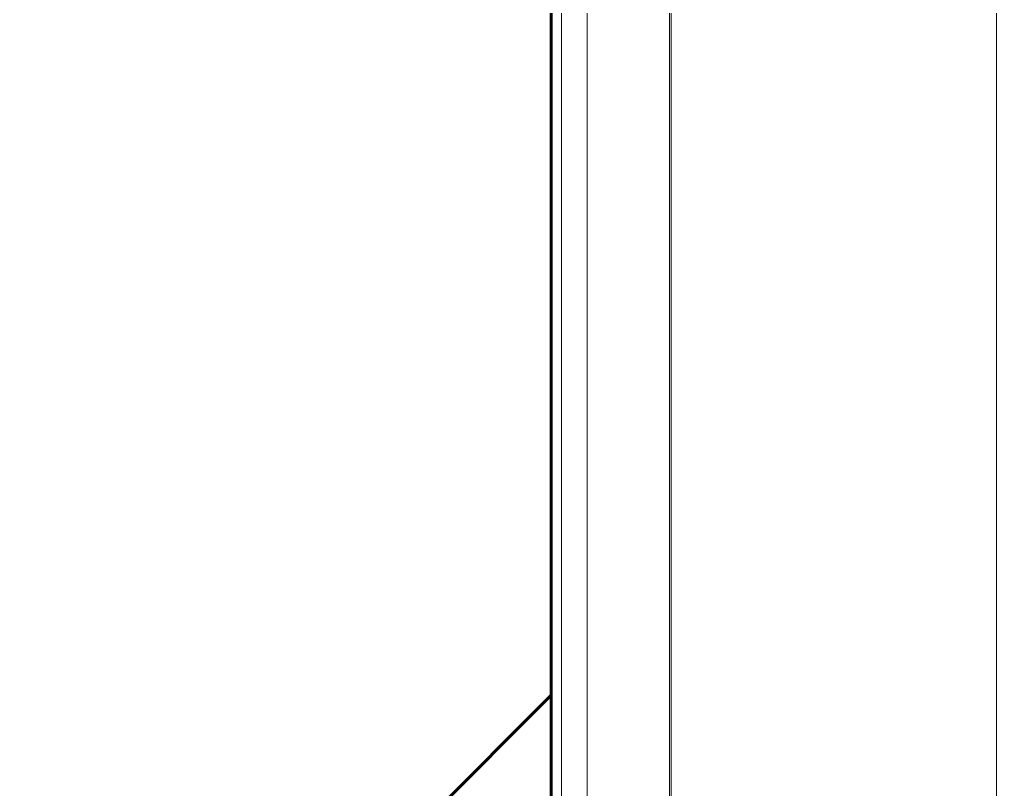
# Model space of a CAD drawing. Header units: millimetres. Extents: x 3914 to 443608, y -156176 to 78197.
# Drawn here: x 436930 to 438541, y 3042 to 4313 of the extents above; entities that cross this region are included whole.
import ezdxf

# ---------------------------------------------------------------- set-up
doc = ezdxf.new("R2010")
doc.units = ezdxf.units.MM
for name, color, linetype, lineweight in [('0) клиннинг', 90, 'Continuous', 60), ('A-DETL-GENF', 7, 'Continuous', 9), ('A-GLAZ-1', 7, 'Continuous', 5), ('A-GLAZ-CURT-1', 7, 'Continuous', 5), ('A-GLAZ-CWMG', 7, 'Continuous', 9), ('I-WALL', 7, 'Continuous', 5)]:
    doc.layers.add(name, color=color, linetype=linetype, lineweight=lineweight)

# ---------------------------------------------------------------- blocks, each defined once
blk = doc.blocks.new('PNS_Панель прямоугольная - Нр_Стекло - 42мм-39561845-АР2_Фасад в А-Г копия 1')
at = {"layer": 'A-GLAZ-1'}
for p, q in [((10219, 7485), (10219, 4840)), ((10261, 4840), (10261, 7485))]:
    blk.add_line(p, q, dxfattribs=at)
blk = doc.blocks.new('Прямоугольный импост - Рядовой 50х195-39561527-АР2_Фасад в А-Г копия 1')
at = {"layer": 'A-GLAZ-CWMG'}
for p, q in [((10202, 4850), (10202, 7475)), ((10397, 4850), (10397, 7475))]:
    blk.add_line(p, q, dxfattribs=at)
blk = doc.blocks.new('DET_L_Линия разрыва - М100-35794277-АР2_Фасад в А-Г копия 1')
at = {"layer": 'A-DETL-GENF'}
blk.add_line((10936.1, 7470), (10936.1, 0), dxfattribs=at)

msp = doc.modelspace()

# ---------------------------------------------------------------- hatches: boundary and pattern name
at = {"layer": '0) клиннинг'}
h = msp.add_hatch(dxfattribs=at)
h.set_pattern_fill('ANSI31', color=256, scale=888)
h.paths.add_polyline_path([(437806.4, 11627.2), (427259, 11627.2), (427259, -2302.8), (435034.4, -2302.8), (435034.4, 1357.2), (433414.4, 1357.2), (433409.4, 2718.7), (434034.8, 2718.7), (434024.4, 2482.2), (437806.4, 2482.2)])

# ---------------------------------------------------------------- linework, layer by layer
msp.add_lwpolyline([(437806.4, -2302.8), (427259, -2302.8), (427259, 11627.2), (437806.4, 11627.2)], close=True, dxfattribs=at)
at = {"layer": 'I-WALL'}
msp.add_line((438004.4, 5197.2), (438004.4, 2497.2), dxfattribs=at)

# ---------------------------------------------------------------- block references
at = {"layer": 'A-DETL-GENF'}
msp.add_blockref('DET_L_Линия разрыва - М100-35794277-АР2_Фасад в А-Г копия 1', (427604.4, -2302.8), dxfattribs=at)
at = {"layer": 'A-GLAZ-CURT-1'}
msp.add_blockref('PNS_Панель прямоугольная - Нр_Стекло - 42мм-39561845-АР2_Фасад в А-Г копия 1', (427604.4, -2302.8), dxfattribs=at)
at = {"layer": 'A-GLAZ-CWMG'}
msp.add_blockref('Прямоугольный импост - Рядовой 50х195-39561527-АР2_Фасад в А-Г копия 1', (427604.4, -2302.8), dxfattribs=at)

doc.saveas('drawing.dxf')
